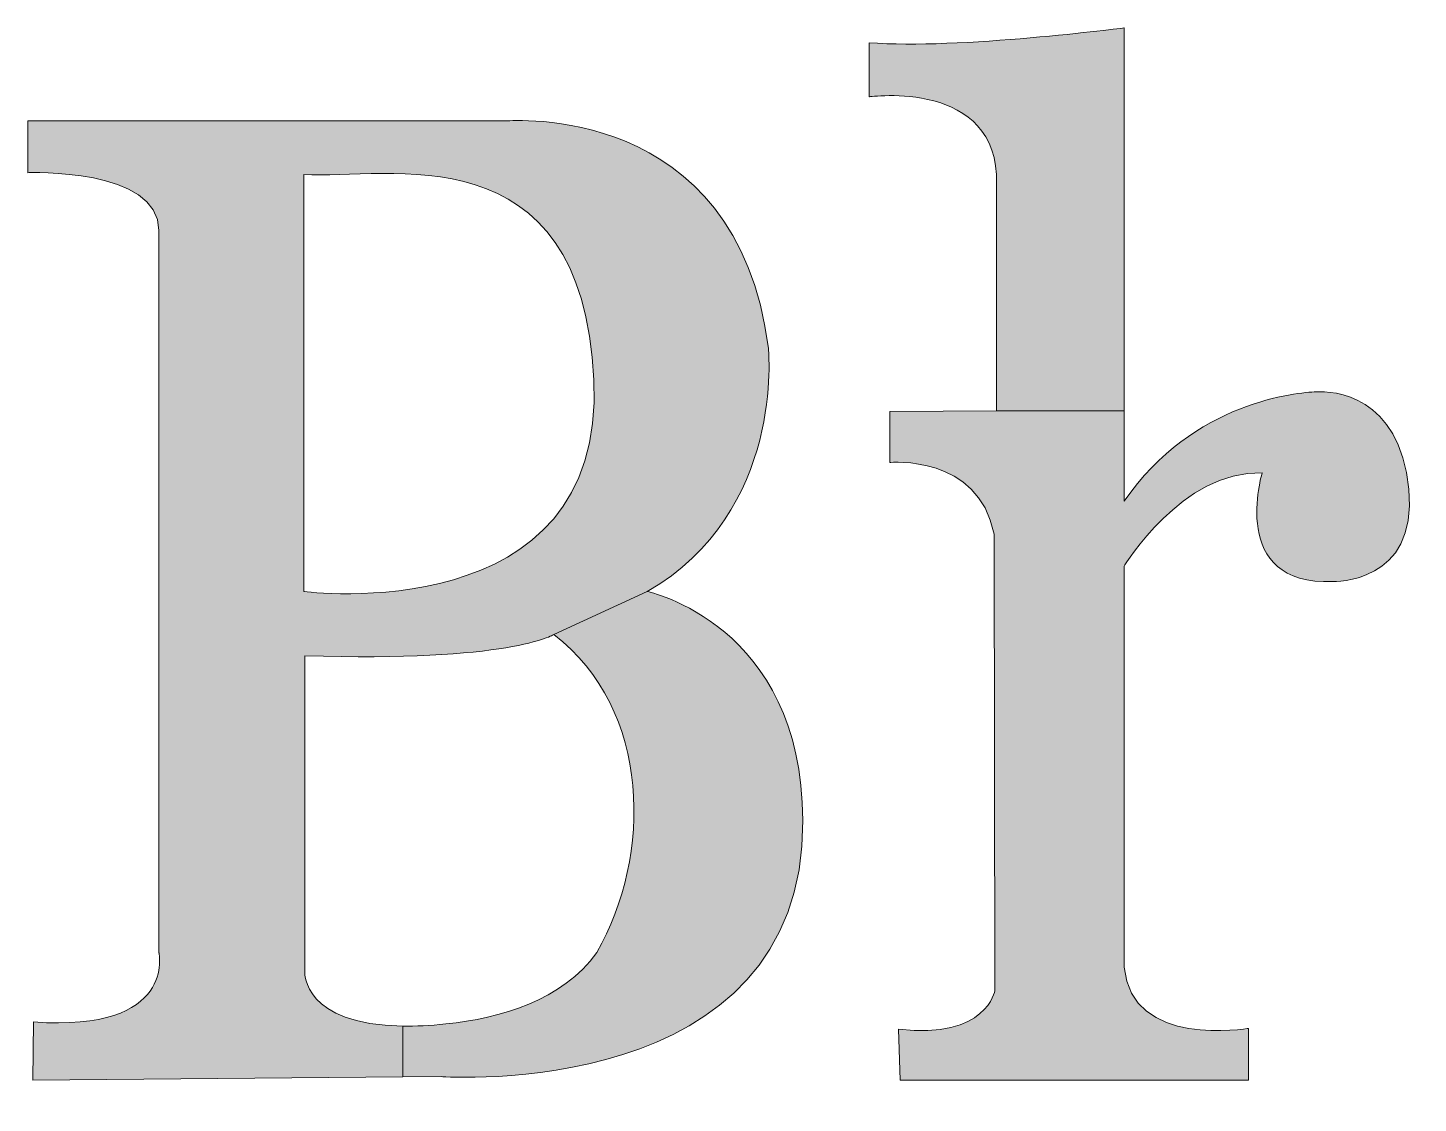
# Model space of a CAD drawing. Header units: inches. Extents: x -101 to 363, y 118 to 476.
import ezdxf

# ---------------------------------------------------------------- set-up
doc = ezdxf.new("R2010")
doc.units = ezdxf.units.IN
doc.header["$MEASUREMENT"] = 0
doc.layers.add('Ebene 1', color=7, linetype='Continuous')

# ---------------------------------------------------------------- blocks, each defined once
blk = doc.blocks.new('block 4')
at = {"layer": 'Ebene 1', "true_color": 0xb7d300}
h = blk.add_hatch(color=52, dxfattribs=at)
h.dxf.hatch_style = 2
edge = h.paths.add_edge_path()
edge.add_spline(control_points=[(146.23, 368.87), (146.23, 368.87), (151.97, 314.53), (105.87, 287.99), (105.87, 287.99), (74.76, 273.69), (74.76, 273.69), (74.76, 273.69), (59.78, 264.31), (-8.2, 266.62), (-8.2, 266.62), (-8.2, 161.12), (-8.2, 161.12), (-8.2, 161.12), (-8.95, 143.74), (24.46, 143.29), (24.46, 143.29), (24.46, 127.53), (24.46, 127.53), (24.46, 127.53), (24.46, 126.33), (24.46, 126.33), (24.46, 126.33), (-98.78, 125.29), (-98.78, 125.29), (-98.78, 125.29), (-98.6, 144.64), (-98.6, 144.64), (-50.71, 141.19), (-56.84, 167.8), (-56.84, 167.8), (-56.84, 167.8), (-56.84, 408.24), (-56.84, 408.24), (-56.84, 429.19), (-100.5, 427.47), (-100.5, 427.47), (-100.5, 427.47), (-100.5, 444.7), (-100.5, 444.7), (-100.5, 444.7), (59.2, 444.7), (59.2, 444.7), (59.21, 444.7), (135.89, 451.6), (146.23, 368.87)], knot_values=[0, 0, 0, 0, 1, 1, 1, 2, 2, 2, 3, 3, 3, 4, 4, 4, 5, 5, 5, 6, 6, 6, 7, 7, 7, 8, 8, 8, 9, 9, 9, 10, 10, 10, 11, 11, 11, 12, 12, 12, 13, 13, 13, 14, 14, 14, 15, 15, 15, 15], degree=3, periodic=1)
edge = h.paths.add_edge_path()
edge.add_spline(control_points=[(-8.58, 287.99), (-8.58, 287.99), (92.13, 274.96), (88.11, 358.53), (84.09, 442.13), (18.99, 425.17), (-8.58, 426.9), (-8.58, 426.9), (-8.58, 287.99), (-8.58, 287.99)], knot_values=[0, 0, 0, 0, 1, 1, 1, 2, 2, 2, 3, 3, 3, 3], degree=3, periodic=1)
at = {"layer": 'Ebene 1', "true_color": 0x7e74e1}
h = blk.add_hatch(color=183, dxfattribs=at)
h.dxf.hatch_style = 2
edge = h.paths.add_edge_path()
edge.add_spline(control_points=[(157.71, 211.77), (158.15, 117.6), (37.37, 126.45), (37.37, 126.45), (37.37, 126.45), (24.46, 126.33), (24.46, 126.33), (24.46, 126.33), (24.46, 127.53), (24.46, 127.53), (24.46, 127.53), (24.46, 143.29), (24.46, 143.29), (28.66, 143.22), (33.42, 143.43), (38.8, 143.98), (56.84, 145.82), (77.59, 151.72), (89.08, 167.81), (107.46, 199.98), (107.44, 248.51), (74.76, 273.7), (74.76, 273.7), (105.88, 287.99), (105.88, 287.99), (105.88, 287.99), (157.44, 277.26), (157.71, 211.77)], knot_values=[0, 0, 0, 0, 1, 1, 1, 2, 2, 2, 3, 3, 3, 4, 4, 4, 5, 5, 5, 6, 6, 6, 7, 7, 7, 8, 8, 8, 9, 9, 9, 9], degree=3, periodic=1)
at = {"layer": 'Ebene 1', "lineweight": 0}
for points, knots in [([(146.23, 368.87), (146.23, 368.87), (151.97, 314.53), (105.87, 287.99), (105.87, 287.99), (74.76, 273.69), (74.76, 273.69), (74.76, 273.69), (59.78, 264.31), (-8.2, 266.62), (-8.2, 266.62), (-8.2, 161.12), (-8.2, 161.12), (-8.2, 161.12), (-8.95, 143.74), (24.46, 143.29), (24.46, 143.29), (24.46, 127.53), (24.46, 127.53), (24.46, 127.53), (24.46, 126.33), (24.46, 126.33), (24.46, 126.33), (-98.78, 125.29), (-98.78, 125.29), (-98.78, 125.29), (-98.6, 144.64), (-98.6, 144.64), (-50.71, 141.19), (-56.84, 167.8), (-56.84, 167.8), (-56.84, 167.8), (-56.84, 408.24), (-56.84, 408.24), (-56.84, 429.19), (-100.5, 427.47), (-100.5, 427.47), (-100.5, 427.47), (-100.5, 444.7), (-100.5, 444.7), (-100.5, 444.7), (59.2, 444.7), (59.2, 444.7), (59.21, 444.7), (135.89, 451.6), (146.23, 368.87)], [0, 0, 0, 0, 1, 1, 1, 2, 2, 2, 3, 3, 3, 4, 4, 4, 5, 5, 5, 6, 6, 6, 7, 7, 7, 8, 8, 8, 9, 9, 9, 10, 10, 10, 11, 11, 11, 12, 12, 12, 13, 13, 13, 14, 14, 14, 15, 15, 15, 15]), ([(-8.58, 287.99), (-8.58, 287.99), (92.13, 274.96), (88.11, 358.53), (84.09, 442.13), (18.99, 425.17), (-8.58, 426.9), (-8.58, 426.9), (-8.58, 287.99), (-8.58, 287.99)], [0, 0, 0, 0, 1, 1, 1, 2, 2, 2, 3, 3, 3, 3]), ([(157.71, 211.77), (158.15, 117.6), (37.37, 126.45), (37.37, 126.45), (37.37, 126.45), (24.46, 126.33), (24.46, 126.33), (24.46, 126.33), (24.46, 127.53), (24.46, 127.53), (24.46, 127.53), (24.46, 143.29), (24.46, 143.29), (28.66, 143.22), (33.42, 143.43), (38.8, 143.98), (56.84, 145.82), (77.59, 151.72), (89.08, 167.81), (107.46, 199.98), (107.44, 248.51), (74.76, 273.7), (74.76, 273.7), (105.88, 287.99), (105.88, 287.99), (105.88, 287.99), (157.44, 277.26), (157.71, 211.77)], [0, 0, 0, 0, 1, 1, 1, 2, 2, 2, 3, 3, 3, 4, 4, 4, 5, 5, 5, 6, 6, 6, 7, 7, 7, 8, 8, 8, 9, 9, 9, 9])]:
    blk.add_open_spline(points, degree=3, knots=knots, dxfattribs=at)
blk = doc.blocks.new('block 3')
at = {"layer": 'Ebene 1'}
blk.add_blockref('block 4', (0, 0), dxfattribs=at)
blk = doc.blocks.new('block 7')
at = {"layer": 'Ebene 1', "true_color": 0xb7d300}
h = blk.add_hatch(color=52, dxfattribs=at)
h.dxf.hatch_style = 2
edge = h.paths.add_edge_path()
edge.add_spline(control_points=[(264.79, 475.72), (264.79, 475.72), (264.79, 348.18), (264.79, 348.18), (264.79, 348.18), (222.28, 348.18), (222.28, 348.18), (222.28, 348.18), (222.28, 423.64), (222.28, 423.64), (223.03, 458.87), (179.76, 452.73), (179.76, 452.73), (179.76, 452.73), (179.76, 470.75), (179.76, 470.75), (209.64, 468.45), (264.79, 475.72), (264.79, 475.72)], knot_values=[0, 0, 0, 0, 1, 1, 1, 2, 2, 2, 3, 3, 3, 4, 4, 4, 5, 5, 5, 6, 6, 6, 6], degree=3, periodic=1)
at = {"layer": 'Ebene 1', "true_color": 0x7e74e1}
h = blk.add_hatch(color=183, dxfattribs=at)
h.dxf.hatch_style = 2
edge = h.paths.add_edge_path()
edge.add_spline(control_points=[(359.58, 322.06), (362.72, 290.46), (334.3, 291.31), (334.3, 291.31), (299.25, 289.88), (310.74, 327.5), (310.74, 327.5), (284.02, 328.38), (264.78, 296.48), (264.78, 296.48), (264.78, 296.48), (264.78, 162.92), (264.78, 162.92), (267.08, 135.62), (306.15, 142.52), (306.15, 142.52), (306.15, 142.52), (306.15, 125.28), (306.15, 125.28), (306.15, 125.28), (190.1, 125.28), (190.1, 125.28), (190.1, 125.28), (189.53, 142.25), (189.53, 142.25), (219.1, 138.8), (221.7, 155.16), (221.7, 155.16), (221.7, 155.16), (221.4, 307.12), (221.4, 307.12), (216.23, 333.82), (186.66, 330.95), (186.66, 330.95), (186.66, 330.95), (186.66, 347.91), (186.66, 347.91), (186.66, 347.91), (222.28, 348.18), (222.28, 348.18), (222.28, 348.18), (264.79, 348.18), (264.79, 348.18), (264.79, 348.18), (264.79, 347.03), (264.79, 347.03), (264.79, 347.03), (264.79, 318.03), (264.79, 318.03), (287.77, 351.63), (322.95, 354.23), (328.69, 354.5), (334.44, 354.8), (356.4, 353.65), (359.58, 322.06)], knot_values=[0, 0, 0, 0, 1, 1, 1, 2, 2, 2, 3, 3, 3, 4, 4, 4, 5, 5, 5, 6, 6, 6, 7, 7, 7, 8, 8, 8, 9, 9, 9, 10, 10, 10, 11, 11, 11, 12, 12, 12, 13, 13, 13, 14, 14, 14, 15, 15, 15, 16, 16, 16, 17, 17, 17, 18, 18, 18, 18], degree=3, periodic=1)
at = {"layer": 'Ebene 1', "lineweight": 0}
for points, knots in [([(264.79, 475.72), (264.79, 475.72), (264.79, 348.18), (264.79, 348.18), (264.79, 348.18), (222.28, 348.18), (222.28, 348.18), (222.28, 348.18), (222.28, 423.64), (222.28, 423.64), (223.03, 458.87), (179.76, 452.73), (179.76, 452.73), (179.76, 452.73), (179.76, 470.75), (179.76, 470.75), (209.64, 468.45), (264.79, 475.72), (264.79, 475.72)], [0, 0, 0, 0, 1, 1, 1, 2, 2, 2, 3, 3, 3, 4, 4, 4, 5, 5, 5, 6, 6, 6, 6]), ([(359.58, 322.06), (362.72, 290.46), (334.3, 291.31), (334.3, 291.31), (299.25, 289.88), (310.74, 327.5), (310.74, 327.5), (284.02, 328.38), (264.78, 296.48), (264.78, 296.48), (264.78, 296.48), (264.78, 162.92), (264.78, 162.92), (267.08, 135.62), (306.15, 142.52), (306.15, 142.52), (306.15, 142.52), (306.15, 125.28), (306.15, 125.28), (306.15, 125.28), (190.1, 125.28), (190.1, 125.28), (190.1, 125.28), (189.53, 142.25), (189.53, 142.25), (219.1, 138.8), (221.7, 155.16), (221.7, 155.16), (221.7, 155.16), (221.4, 307.12), (221.4, 307.12), (216.23, 333.82), (186.66, 330.95), (186.66, 330.95), (186.66, 330.95), (186.66, 347.91), (186.66, 347.91), (186.66, 347.91), (222.28, 348.18), (222.28, 348.18), (222.28, 348.18), (264.79, 348.18), (264.79, 348.18), (264.79, 348.18), (264.79, 347.03), (264.79, 347.03), (264.79, 347.03), (264.79, 318.03), (264.79, 318.03), (287.77, 351.63), (322.95, 354.23), (328.69, 354.5), (334.44, 354.8), (356.4, 353.65), (359.58, 322.06)], [0, 0, 0, 0, 1, 1, 1, 2, 2, 2, 3, 3, 3, 4, 4, 4, 5, 5, 5, 6, 6, 6, 7, 7, 7, 8, 8, 8, 9, 9, 9, 10, 10, 10, 11, 11, 11, 12, 12, 12, 13, 13, 13, 14, 14, 14, 15, 15, 15, 16, 16, 16, 17, 17, 17, 18, 18, 18, 18])]:
    blk.add_open_spline(points, degree=3, knots=knots, dxfattribs=at)
blk = doc.blocks.new('block 6')
at = {"layer": 'Ebene 1'}
blk.add_blockref('block 7', (0, 0), dxfattribs=at)
blk = doc.blocks.new('block 5')
at = {"layer": 'Ebene 1'}
blk.add_blockref('block 6', (0, 0), dxfattribs=at)
blk = doc.blocks.new('block 2')
at = {"layer": 'Ebene 1'}
for name in ['block 5', 'block 3']:
    blk.add_blockref(name, (0, 0), dxfattribs=at)

msp = doc.modelspace()

# ---------------------------------------------------------------- block references
at = {"layer": 'Ebene 1'}
msp.add_blockref('block 2', (0, 0), dxfattribs=at)

doc.saveas('drawing.dxf')
